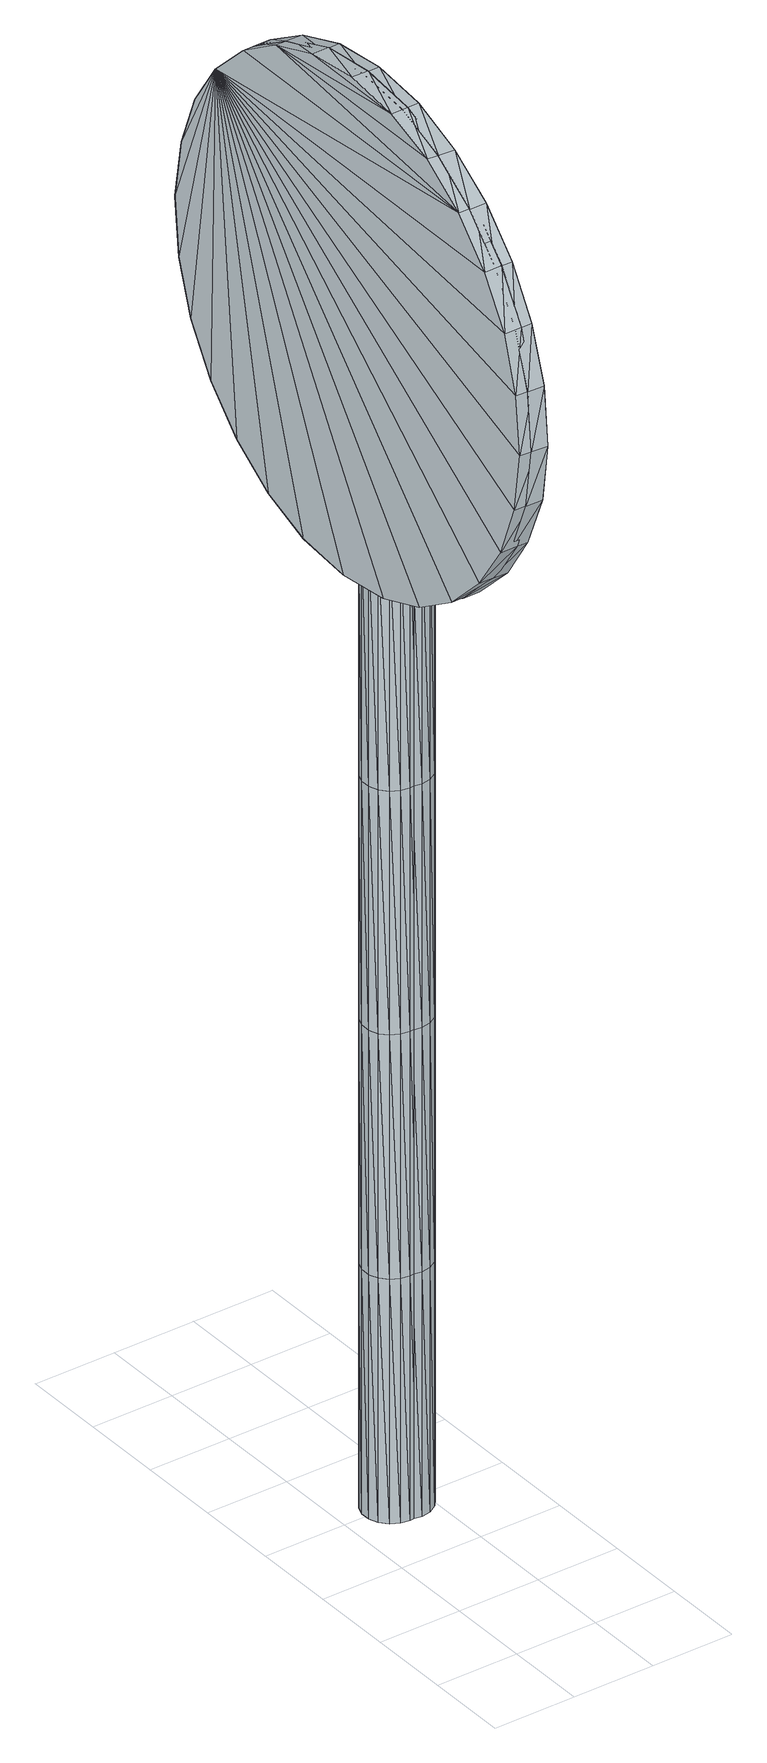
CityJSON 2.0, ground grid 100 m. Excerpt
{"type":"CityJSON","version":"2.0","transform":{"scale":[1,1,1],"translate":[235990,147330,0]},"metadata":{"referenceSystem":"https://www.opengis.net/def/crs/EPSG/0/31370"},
"CityObjects":{
"object1":{"type":"GenericCityObject","attributes":{"cluster":87,"mean_distance_to_centroid":0.16,"new_centroid_x":235941.29,"new_centroid_y":147709.27,"mean_distance_to_camera":7.72,"H1":0,"H2":0,"Z_final":109.05,"cluster2":-1,"proj_x":235946.43,"proj_y":147706.7,"id_line":53608,"bearing_l":26.62,"distance":5.74,"orientation":"left","G_obj":206.62},"geometry":[{"type":"MultiSurface","lod":"2","boundaries":[[[0,1,2]],[[2,1,3]],[[3,1,4]],[[4,1,5]],[[5,1,6]],[[1,7,6]],[[1,8,7]],[[1,9,8]],[[1,10,9]],[[1,11,10]],[[1,12,11]],[[1,13,12]],[[1,14,13]],[[15,14,1]],[[16,15,1]],[[17,16,1]],[[18,17,1]],[[0,18,1]],[[19,20,0]],[[19,0,2]],[[21,19,2]],[[21,2,3]],[[21,3,22]],[[22,3,4]],[[22,4,23]],[[23,4,5]],[[23,5,24]],[[24,5,6]],[[24,6,25]],[[25,6,7]],[[25,7,26]],[[26,7,8]],[[26,8,27]],[[8,9,27]],[[27,9,28]],[[9,10,28]],[[10,29,28]],[[10,11,29]],[[11,30,29]],[[11,12,30]],[[30,12,31]],[[31,12,13]],[[31,13,32]],[[32,13,14]],[[32,14,33]],[[33,14,15]],[[33,15,34]],[[34,15,16]],[[34,16,35]],[[35,16,17]],[[36,35,17]],[[18,36,17]],[[20,36,18]],[[20,18,0]],[[37,38,20]],[[37,20,19]],[[39,37,19]],[[21,39,19]],[[39,21,40]],[[40,21,22]],[[40,22,41]],[[41,22,23]],[[41,23,42]],[[42,23,24]],[[42,24,43]],[[43,24,25]],[[43,25,44]],[[44,25,26]],[[26,45,44]],[[26,27,45]],[[27,46,45]],[[27,28,46]],[[28,47,46]],[[28,29,47]],[[47,29,48]],[[29,30,48]],[[48,30,49]],[[49,30,31]],[[49,31,50]],[[50,31,32]],[[50,32,51]],[[51,32,33]],[[51,33,52]],[[52,33,34]],[[52,34,53]],[[53,34,35]],[[54,53,35]],[[54,35,36]],[[38,54,36]],[[38,36,20]],[[55,56,38]],[[55,38,37]],[[57,55,37]],[[57,37,39]],[[57,39,58]],[[58,39,40]],[[58,40,59]],[[59,40,41]],[[59,41,60]],[[60,41,42]],[[60,42,61]],[[61,42,43]],[[61,43,62]],[[62,43,44]],[[44,63,62]],[[44,45,63]],[[45,64,63]],[[45,46,64]],[[46,65,64]],[[46,47,65]],[[47,66,65]],[[47,48,66]],[[66,48,67]],[[67,48,49]],[[67,49,68]],[[68,49,50]],[[68,50,69]],[[69,50,51]],[[69,51,70]],[[70,51,52]],[[70,52,71]],[[71,52,53]],[[72,71,53]],[[72,53,54]],[[56,72,54]],[[56,54,38]],[[73,74,56]],[[73,56,55]],[[75,73,55]],[[75,55,57]],[[75,57,76]],[[76,57,58]],[[76,58,77]],[[77,58,59]],[[77,59,78]],[[78,59,60]],[[78,60,79]],[[79,60,61]],[[79,61,80]],[[80,61,62]],[[62,81,80]],[[62,63,81]],[[63,82,81]],[[63,64,82]],[[64,83,82]],[[64,65,83]],[[65,84,83]],[[65,66,84]],[[84,66,85]],[[85,66,67]],[[85,67,86]],[[86,67,68]],[[86,68,87]],[[87,68,69]],[[87,69,88]],[[88,69,70]],[[88,70,89]],[[89,70,71]],[[90,89,71]],[[90,71,72]],[[74,90,72]],[[74,72,56]],[[91,92,74]],[[91,74,73]],[[93,91,73]],[[93,73,75]],[[93,75,94]],[[94,75,76]],[[94,76,95]],[[95,76,77]],[[95,77,96]],[[96,77,78]],[[96,78,97]],[[97,78,79]],[[97,79,98]],[[98,79,80]],[[80,99,98]],[[80,81,99]],[[81,100,99]],[[81,82,100]],[[82,101,100]],[[82,83,101]],[[83,102,101]],[[83,84,102]],[[102,84,103]],[[103,84,85]],[[103,85,104]],[[104,85,86]],[[104,86,105]],[[105,86,87]],[[105,87,106]],[[106,87,88]],[[106,88,107]],[[107,88,89]],[[108,107,89]],[[108,89,90]],[[92,108,90]],[[92,90,74]],[[92,91,109]],[[91,93,109]],[[93,94,109]],[[94,95,109]],[[95,96,109]],[[109,96,97]],[[109,97,98]],[[109,98,99]],[[109,99,100]],[[109,100,101]],[[109,101,102]],[[109,102,103]],[[109,103,104]],[[105,109,104]],[[106,109,105]],[[107,109,106]],[[108,109,107]],[[92,109,108]],[[110,111,112]],[[113,112,114]],[[115,112,113]],[[116,112,115]],[[117,112,116]],[[118,112,117]],[[119,112,118]],[[120,112,119]],[[121,112,120]],[[122,112,121]],[[122,123,112]],[[123,110,112]],[[111,124,112]],[[124,125,112]],[[125,126,112]],[[126,127,112]],[[127,128,112]],[[128,129,112]],[[129,130,112]],[[130,131,112]],[[112,131,132]],[[131,133,132]],[[131,134,133]],[[133,134,135]],[[133,135,136]],[[135,137,136]],[[133,136,138]],[[136,139,138]],[[136,137,139]],[[137,140,139]],[[137,135,140]],[[135,141,140]],[[135,134,141]],[[134,142,141]],[[134,131,142]],[[131,143,142]],[[131,130,143]],[[143,130,144]],[[144,130,129]],[[144,129,145]],[[145,129,128]],[[145,128,146]],[[146,127,147]],[[147,127,126]],[[147,126,148]],[[148,126,125]],[[148,125,149]],[[149,125,124]],[[150,149,124]],[[150,124,111]],[[151,150,111]],[[151,111,110]],[[152,151,110]],[[152,110,123]],[[146,128,127]],[[153,123,122]],[[154,153,122]],[[154,122,121]],[[155,154,121]],[[155,121,120]],[[156,155,120]],[[156,120,119]],[[157,156,119]],[[157,119,118]],[[157,118,158]],[[158,118,117]],[[158,117,159]],[[153,152,123]],[[159,117,116]],[[159,116,160]],[[160,116,115]],[[160,115,161]],[[161,115,113]],[[161,113,162]],[[162,113,114]],[[162,114,163]],[[163,114,112]],[[163,112,164]],[[164,112,132]],[[132,165,164]],[[132,133,165]],[[133,138,165]],[[138,139,140]],[[161,162,163]],[[160,161,163]],[[159,160,163]],[[158,159,163]],[[157,158,163]],[[156,157,163]],[[155,156,163]],[[154,155,163]],[[153,154,163]],[[153,163,152]],[[152,163,151]],[[151,163,150]],[[150,163,149]],[[149,163,148]],[[148,163,147]],[[147,163,146]],[[146,163,145]],[[145,163,144]],[[144,163,143]],[[143,163,142]],[[163,164,142]],[[142,164,165]],[[142,165,141]],[[165,140,141]],[[165,138,140]],[[166,167,168]],[[168,167,169]],[[170,168,169]],[[170,169,171]],[[170,171,172]],[[172,171,173]],[[172,173,174]],[[174,173,175]],[[174,175,176]],[[176,175,177]],[[176,177,178]],[[178,177,179]],[[178,179,180]],[[180,179,181]],[[180,181,182]],[[182,181,183]],[[182,183,184]],[[184,183,185]],[[184,185,186]],[[186,185,187]],[[186,187,188]],[[188,187,189]],[[188,189,190]],[[190,189,191]],[[192,190,191]],[[192,191,193]],[[194,192,193]],[[194,193,195]],[[196,194,195]],[[196,195,197]],[[198,196,197]],[[198,197,199]],[[200,198,199]],[[200,199,201]],[[202,200,201]],[[202,201,203]],[[204,202,203]],[[204,203,205]],[[206,204,205]],[[206,205,207]],[[208,206,207]],[[208,207,209]],[[210,208,209]],[[210,209,211]],[[212,210,211]],[[212,211,213]],[[214,212,213]],[[214,213,215]],[[216,214,215]],[[216,215,217]],[[216,217,218]],[[218,217,219]],[[218,219,220]],[[220,219,221]],[[220,221,222]],[[222,221,223]],[[222,223,224]],[[224,223,225]],[[224,225,226]],[[226,225,227]],[[226,227,228]],[[228,227,229]],[[228,229,230]],[[230,229,231]],[[230,231,232]],[[232,231,233]],[[232,233,234]],[[234,233,235]],[[234,235,236]],[[236,235,237]],[[238,236,237]],[[238,237,239]],[[238,239,240]],[[240,239,241]],[[241,242,240]],[[241,243,242]],[[242,243,244]],[[244,243,245]],[[244,245,246]],[[246,245,247]],[[246,247,248]],[[248,247,249]],[[248,249,250]],[[250,249,251]],[[250,251,252]],[[252,251,253]],[[252,253,254]],[[254,253,255]],[[254,255,256]],[[256,255,257]],[[256,257,258]],[[258,257,259]],[[258,259,260]],[[260,259,261]],[[260,261,262]],[[262,261,263]],[[262,263,264]],[[264,263,265]],[[264,265,266]],[[266,265,267]],[[267,268,266]],[[267,269,268]],[[269,270,268]],[[269,271,270]],[[271,272,270]],[[271,273,272]],[[273,274,272]],[[273,275,274]],[[275,276,274]],[[275,277,276]],[[277,278,276]],[[277,279,278]],[[279,280,278]],[[279,281,280]],[[281,282,280]],[[281,283,282]],[[283,284,282]],[[283,285,284]],[[285,286,284]],[[285,287,286]],[[287,288,286]],[[287,289,288]],[[288,289,290]],[[290,289,291]],[[290,291,292]],[[292,291,293]],[[292,293,294]],[[294,293,295]],[[294,295,296]],[[296,295,297]],[[296,297,298]],[[298,297,299]],[[298,299,300]],[[300,299,301]],[[300,301,302]],[[302,301,303]],[[302,303,304]],[[304,303,305]],[[304,305,306]],[[306,305,307]],[[306,307,308]],[[308,307,309]],[[308,309,310]],[[310,309,311]],[[311,166,310]],[[311,167,166]],[[169,167,311]],[[169,311,171]],[[171,311,309]],[[173,171,309]],[[173,309,307]],[[175,173,307]],[[175,307,305]],[[177,175,305]],[[177,305,303]],[[179,177,303]],[[179,303,301]],[[181,179,301]],[[181,301,299]],[[183,181,299]],[[183,299,297]],[[183,297,295]],[[185,183,295]],[[185,295,293]],[[187,185,293]],[[187,293,291]],[[189,187,291]],[[189,291,289]],[[189,289,287]],[[189,287,285]],[[191,189,285]],[[191,285,283]],[[193,191,283]],[[195,193,283]],[[195,283,281]],[[197,195,281]],[[199,197,281]],[[201,199,281]],[[201,281,279]],[[203,201,279]],[[205,203,279]],[[205,279,277]],[[205,277,207]],[[207,277,209]],[[209,277,275]],[[209,275,211]],[[211,275,273]],[[211,273,213]],[[213,273,271]],[[213,271,215]],[[215,271,269]],[[215,269,217]],[[217,269,219]],[[219,269,267]],[[219,267,221]],[[221,267,265]],[[221,265,223]],[[223,265,263]],[[223,263,225]],[[225,263,261]],[[225,261,227]],[[227,261,259]],[[227,259,229]],[[229,259,257]],[[229,257,255]],[[229,255,231]],[[231,255,253]],[[231,253,233]],[[233,253,251]],[[233,251,235]],[[251,249,235]],[[235,249,247]],[[235,247,237]],[[247,245,237]],[[237,245,243]],[[237,243,239]],[[239,243,241]],[[238,240,242]],[[168,310,166]],[[170,310,168]],[[170,308,310]],[[172,308,170]],[[172,306,308]],[[174,306,172]],[[174,304,306]],[[176,304,174]],[[176,302,304]],[[178,302,176]],[[178,300,302]],[[180,300,178]],[[180,298,300]],[[182,298,180]],[[182,296,298]],[[182,294,296]],[[184,294,182]],[[184,292,294]],[[186,292,184]],[[186,290,292]],[[188,290,186]],[[188,288,290]],[[188,286,288]],[[188,284,286]],[[190,284,188]],[[190,282,284]],[[192,282,190]],[[194,282,192]],[[194,280,282]],[[196,280,194]],[[198,280,196]],[[200,280,198]],[[200,278,280]],[[202,278,200]],[[204,278,202]],[[204,276,278]],[[204,206,276]],[[206,208,276]],[[208,274,276]],[[208,210,274]],[[210,272,274]],[[210,212,272]],[[212,270,272]],[[212,214,270]],[[214,268,270]],[[214,216,268]],[[216,218,268]],[[218,266,268]],[[218,220,266]],[[220,264,266]],[[220,222,264]],[[222,262,264]],[[222,224,262]],[[224,260,262]],[[224,226,260]],[[226,258,260]],[[226,228,258]],[[228,256,258]],[[228,254,256]],[[228,230,254]],[[230,252,254]],[[230,232,252]],[[232,250,252]],[[232,234,250]],[[250,234,248]],[[234,246,248]],[[234,236,246]],[[246,236,244]],[[236,242,244]],[[236,238,242]],[[312,313,314]],[[314,313,315]],[[316,314,315]],[[316,315,317]],[[316,317,318]],[[318,317,319]],[[318,319,320]],[[320,319,321]],[[320,321,322]],[[322,321,323]],[[322,323,324]],[[324,323,325]],[[324,325,326]],[[326,325,327]],[[326,327,328]],[[328,327,329]],[[328,329,330]],[[330,329,331]],[[330,331,332]],[[332,331,333]],[[332,333,334]],[[334,333,335]],[[334,335,336]],[[336,335,337]],[[338,336,337]],[[338,337,339]],[[340,338,339]],[[340,339,341]],[[342,340,341]],[[342,341,343]],[[344,342,343]],[[344,343,345]],[[346,344,345]],[[346,345,347]],[[348,346,347]],[[348,347,349]],[[350,348,349]],[[350,349,351]],[[352,350,351]],[[352,351,353]],[[354,352,353]],[[354,353,355]],[[356,354,355]],[[356,355,357]],[[358,356,357]],[[358,357,359]],[[360,358,359]],[[360,359,361]],[[362,360,361]],[[362,361,363]],[[362,363,364]],[[364,363,365]],[[364,365,366]],[[366,365,367]],[[366,367,368]],[[368,367,369]],[[368,369,370]],[[370,369,371]],[[370,371,372]],[[372,371,373]],[[372,373,374]],[[374,373,375]],[[374,375,376]],[[376,375,377]],[[376,377,378]],[[378,377,379]],[[378,379,380]],[[380,379,381]],[[380,381,382]],[[382,381,383]],[[384,382,383]],[[384,383,385]],[[384,385,386]],[[386,385,387]],[[387,388,386]],[[387,389,388]],[[388,389,390]],[[390,389,391]],[[390,391,392]],[[392,391,393]],[[392,393,394]],[[394,393,395]],[[394,395,396]],[[396,395,397]],[[396,397,398]],[[398,397,399]],[[398,399,400]],[[400,399,401]],[[400,401,402]],[[402,401,403]],[[402,403,404]],[[404,403,405]],[[404,405,406]],[[406,405,407]],[[406,407,408]],[[408,407,409]],[[408,409,410]],[[410,409,411]],[[410,411,412]],[[412,411,413]],[[413,414,412]],[[413,415,414]],[[415,416,414]],[[415,417,416]],[[417,418,416]],[[417,419,418]],[[419,420,418]],[[419,421,420]],[[421,422,420]],[[421,423,422]],[[423,424,422]],[[423,425,424]],[[425,426,424]],[[425,427,426]],[[427,428,426]],[[427,429,428]],[[429,430,428]],[[429,431,430]],[[431,432,430]],[[431,433,432]],[[433,434,432]],[[433,435,434]],[[434,435,436]],[[436,435,437]],[[436,437,438]],[[438,437,439]],[[438,439,440]],[[440,439,441]],[[440,441,442]],[[442,441,443]],[[442,443,444]],[[444,443,445]],[[444,445,446]],[[446,445,447]],[[446,447,448]],[[448,447,449]],[[448,449,450]],[[450,449,451]],[[450,451,452]],[[452,451,453]],[[452,453,454]],[[454,453,455]],[[454,455,456]],[[456,455,457]],[[457,312,456]],[[457,313,312]],[[315,313,457]],[[315,457,317]],[[317,457,455]],[[319,317,455]],[[319,455,453]],[[321,319,453]],[[321,453,451]],[[323,321,451]],[[323,451,449]],[[325,323,449]],[[325,449,447]],[[327,325,447]],[[327,447,445]],[[329,327,445]],[[329,445,443]],[[329,443,441]],[[331,329,441]],[[331,441,439]],[[333,331,439]],[[333,439,437]],[[335,333,437]],[[335,437,435]],[[335,435,433]],[[335,433,431]],[[337,335,431]],[[337,431,429]],[[339,337,429]],[[341,339,429]],[[341,429,427]],[[343,341,427]],[[345,343,427]],[[347,345,427]],[[347,427,425]],[[349,347,425]],[[351,349,425]],[[351,425,423]],[[351,423,353]],[[353,423,355]],[[355,423,421]],[[355,421,357]],[[357,421,419]],[[357,419,359]],[[359,419,417]],[[359,417,361]],[[361,417,415]],[[361,415,363]],[[363,415,365]],[[365,415,413]],[[365,413,367]],[[367,413,411]],[[367,411,369]],[[369,411,409]],[[369,409,371]],[[371,409,407]],[[371,407,373]],[[373,407,405]],[[373,405,375]],[[375,405,403]],[[375,403,401]],[[375,401,377]],[[377,401,399]],[[377,399,379]],[[379,399,397]],[[379,397,381]],[[397,395,381]],[[381,395,393]],[[381,393,383]],[[393,391,383]],[[383,391,389]],[[383,389,385]],[[385,389,387]],[[384,386,388]],[[314,456,312]],[[316,456,314]],[[316,454,456]],[[318,454,316]],[[318,452,454]],[[320,452,318]],[[320,450,452]],[[322,450,320]],[[322,448,450]],[[324,448,322]],[[324,446,448]],[[326,446,324]],[[326,444,446]],[[328,444,326]],[[328,442,444]],[[328,440,442]],[[330,440,328]],[[330,438,440]],[[332,438,330]],[[332,436,438]],[[334,436,332]],[[334,434,436]],[[334,432,434]],[[334,430,432]],[[336,430,334]],[[336,428,430]],[[338,428,336]],[[340,428,338]],[[340,426,428]],[[342,426,340]],[[344,426,342]],[[346,426,344]],[[346,424,426]],[[348,424,346]],[[350,424,348]],[[350,422,424]],[[350,352,422]],[[352,354,422]],[[354,420,422]],[[354,356,420]],[[356,418,420]],[[356,358,418]],[[358,416,418]],[[358,360,416]],[[360,414,416]],[[360,362,414]],[[362,364,414]],[[364,412,414]],[[364,366,412]],[[366,410,412]],[[366,368,410]],[[368,408,410]],[[368,370,408]],[[370,406,408]],[[370,372,406]],[[372,404,406]],[[372,374,404]],[[374,402,404]],[[374,400,402]],[[374,376,400]],[[376,398,400]],[[376,378,398]],[[378,396,398]],[[378,380,396]],[[396,380,394]],[[380,392,394]],[[380,382,392]],[[392,382,390]],[[382,388,390]],[[382,384,388]]]}]},
"object2":{"type":"GenericCityObject","attributes":{"cluster":86,"mean_distance_to_centroid":0.046,"new_centroid_x":235954.88,"new_centroid_y":147708.81,"mean_distance_to_camera":8.61,"H1":0,"H2":0,"Z_final":108.27,"cluster2":-1,"proj_x":235956.84,"proj_y":147713.34,"id_line":53619,"bearing_l":293.38,"distance":4.94,"orientation":"left","G_obj":113.38},"geometry":[{"type":"MultiSurface","lod":"2","boundaries":[[[458,459,460]],[[460,459,461]],[[461,459,462]],[[462,459,463]],[[463,459,464]],[[459,465,464]],[[459,466,465]],[[459,467,466]],[[459,468,467]],[[459,469,468]],[[459,470,469]],[[459,471,470]],[[459,472,471]],[[473,472,459]],[[474,473,459]],[[475,474,459]],[[476,475,459]],[[458,476,459]],[[477,478,458]],[[477,458,460]],[[479,477,460]],[[479,460,461]],[[479,461,480]],[[480,461,462]],[[480,462,481]],[[481,462,463]],[[481,463,482]],[[482,463,464]],[[482,464,483]],[[483,464,465]],[[483,465,484]],[[484,465,466]],[[484,466,485]],[[466,467,485]],[[485,467,486]],[[467,468,486]],[[468,487,486]],[[468,469,487]],[[469,488,487]],[[469,470,488]],[[488,470,489]],[[489,470,471]],[[489,471,490]],[[490,471,472]],[[490,472,491]],[[491,472,473]],[[491,473,492]],[[492,473,474]],[[492,474,493]],[[493,474,475]],[[494,493,475]],[[476,494,475]],[[478,494,476]],[[478,476,458]],[[495,496,478]],[[495,478,477]],[[497,495,477]],[[479,497,477]],[[497,479,498]],[[498,479,480]],[[498,480,499]],[[499,480,481]],[[499,481,500]],[[500,481,482]],[[500,482,501]],[[501,482,483]],[[501,483,502]],[[502,483,484]],[[484,503,502]],[[484,485,503]],[[485,504,503]],[[485,486,504]],[[486,505,504]],[[486,487,505]],[[505,487,506]],[[487,488,506]],[[506,488,507]],[[507,488,489]],[[507,489,508]],[[508,489,490]],[[508,490,509]],[[509,490,491]],[[509,491,510]],[[510,491,492]],[[510,492,511]],[[511,492,493]],[[512,511,493]],[[512,493,494]],[[496,512,494]],[[496,494,478]],[[513,514,496]],[[513,496,495]],[[515,513,495]],[[515,495,497]],[[515,497,516]],[[516,497,498]],[[516,498,517]],[[517,498,499]],[[517,499,518]],[[518,499,500]],[[518,500,519]],[[519,500,501]],[[519,501,520]],[[520,501,502]],[[502,521,520]],[[502,503,521]],[[503,522,521]],[[503,504,522]],[[504,523,522]],[[504,505,523]],[[505,524,523]],[[505,506,524]],[[524,506,525]],[[525,506,507]],[[525,507,526]],[[526,507,508]],[[526,508,527]],[[527,508,509]],[[527,509,528]],[[528,509,510]],[[528,510,529]],[[529,510,511]],[[530,529,511]],[[530,511,512]],[[514,530,512]],[[514,512,496]],[[531,532,514]],[[531,514,513]],[[533,531,513]],[[533,513,515]],[[533,515,534]],[[534,515,516]],[[534,516,535]],[[535,516,517]],[[535,517,536]],[[536,517,518]],[[536,518,537]],[[537,518,519]],[[537,519,538]],[[538,519,520]],[[520,539,538]],[[520,521,539]],[[521,540,539]],[[521,522,540]],[[522,541,540]],[[522,523,541]],[[523,542,541]],[[523,524,542]],[[542,524,543]],[[543,524,525]],[[543,525,544]],[[544,525,526]],[[544,526,545]],[[545,526,527]],[[545,527,546]],[[546,527,528]],[[546,528,547]],[[547,528,529]],[[548,547,529]],[[548,529,530]],[[532,548,530]],[[532,530,514]],[[549,550,532]],[[549,532,531]],[[551,549,531]],[[551,531,533]],[[551,533,552]],[[552,533,534]],[[552,534,553]],[[553,534,535]],[[553,535,554]],[[554,535,536]],[[554,536,555]],[[555,536,537]],[[555,537,556]],[[556,537,538]],[[538,557,556]],[[538,539,557]],[[539,558,557]],[[539,540,558]],[[540,559,558]],[[540,541,559]],[[541,560,559]],[[541,542,560]],[[560,542,561]],[[561,542,543]],[[561,543,562]],[[562,543,544]],[[562,544,563]],[[563,544,545]],[[563,545,564]],[[564,545,546]],[[564,546,565]],[[565,546,547]],[[566,565,547]],[[566,547,548]],[[550,566,548]],[[550,548,532]],[[550,549,567]],[[549,551,567]],[[551,552,567]],[[552,553,567]],[[553,554,567]],[[567,554,555]],[[567,555,556]],[[567,556,557]],[[567,557,558]],[[567,558,559]],[[567,559,560]],[[567,560,561]],[[567,561,562]],[[563,567,562]],[[564,567,563]],[[565,567,564]],[[566,567,565]],[[550,567,566]],[[568,569,570]],[[571,570,572]],[[573,570,571]],[[574,570,573]],[[575,570,574]],[[576,570,575]],[[577,570,576]],[[578,570,577]],[[579,570,578]],[[580,570,579]],[[580,581,570]],[[581,568,570]],[[569,582,570]],[[582,583,570]],[[583,584,570]],[[584,585,570]],[[585,586,570]],[[586,587,570]],[[587,588,570]],[[588,589,570]],[[570,589,590]],[[589,591,590]],[[589,592,591]],[[591,592,593]],[[591,593,594]],[[593,595,594]],[[591,594,596]],[[594,597,596]],[[594,595,597]],[[595,598,597]],[[595,593,598]],[[593,599,598]],[[593,592,599]],[[592,600,599]],[[592,589,600]],[[589,601,600]],[[589,588,601]],[[601,588,602]],[[602,588,587]],[[602,587,603]],[[603,587,586]],[[603,586,604]],[[604,585,605]],[[605,585,584]],[[605,584,606]],[[606,584,583]],[[606,583,607]],[[607,583,582]],[[608,607,582]],[[608,582,569]],[[609,608,569]],[[609,569,568]],[[610,609,568]],[[610,568,581]],[[604,586,585]],[[611,581,580]],[[612,611,580]],[[612,580,579]],[[613,612,579]],[[613,579,578]],[[614,613,578]],[[614,578,577]],[[615,614,577]],[[615,577,576]],[[615,576,616]],[[616,576,575]],[[616,575,617]],[[611,610,581]],[[617,575,574]],[[617,574,618]],[[618,574,573]],[[618,573,619]],[[619,573,571]],[[619,571,620]],[[620,571,572]],[[620,572,621]],[[621,572,570]],[[621,570,622]],[[622,570,590]],[[590,623,622]],[[590,591,623]],[[591,596,623]],[[596,597,598]],[[619,620,621]],[[618,619,621]],[[617,618,621]],[[616,617,621]],[[615,616,621]],[[614,615,621]],[[613,614,621]],[[612,613,621]],[[611,612,621]],[[611,621,610]],[[610,621,609]],[[609,621,608]],[[608,621,607]],[[607,621,606]],[[606,621,605]],[[605,621,604]],[[604,621,603]],[[603,621,602]],[[602,621,601]],[[601,621,600]],[[621,622,600]],[[600,622,623]],[[600,623,599]],[[623,598,599]],[[623,596,598]],[[624,625,626]],[[626,625,627]],[[628,626,627]],[[628,627,629]],[[628,629,630]],[[630,629,631]],[[630,631,632]],[[632,631,633]],[[632,633,634]],[[634,633,635]],[[634,635,636]],[[636,635,637]],[[636,637,638]],[[638,637,639]],[[638,639,640]],[[640,639,641]],[[640,641,642]],[[642,641,643]],[[642,643,644]],[[644,643,645]],[[644,645,646]],[[646,645,647]],[[646,647,648]],[[648,647,649]],[[650,648,649]],[[650,649,651]],[[652,650,651]],[[652,651,653]],[[654,652,653]],[[654,653,655]],[[656,654,655]],[[656,655,657]],[[658,656,657]],[[658,657,659]],[[660,658,659]],[[660,659,661]],[[662,660,661]],[[662,661,663]],[[664,662,663]],[[664,663,665]],[[666,664,665]],[[666,665,667]],[[668,666,667]],[[668,667,669]],[[670,668,669]],[[670,669,671]],[[672,670,671]],[[672,671,673]],[[674,672,673]],[[674,673,675]],[[674,675,676]],[[676,675,677]],[[676,677,678]],[[678,677,679]],[[678,679,680]],[[680,679,681]],[[680,681,682]],[[682,681,683]],[[682,683,684]],[[684,683,685]],[[684,685,686]],[[686,685,687]],[[686,687,688]],[[688,687,689]],[[688,689,690]],[[690,689,691]],[[690,691,692]],[[692,691,693]],[[692,693,694]],[[694,693,695]],[[696,694,695]],[[696,695,697]],[[696,697,698]],[[698,697,699]],[[699,700,698]],[[699,701,700]],[[700,701,702]],[[702,701,703]],[[702,703,704]],[[704,703,705]],[[704,705,706]],[[706,705,707]],[[706,707,708]],[[708,707,709]],[[708,709,710]],[[710,709,711]],[[710,711,712]],[[712,711,713]],[[712,713,714]],[[714,713,715]],[[714,715,716]],[[716,715,717]],[[716,717,718]],[[718,717,719]],[[718,719,720]],[[720,719,721]],[[720,721,722]],[[722,721,723]],[[722,723,724]],[[724,723,725]],[[725,726,724]],[[725,727,726]],[[727,728,726]],[[727,729,728]],[[729,730,728]],[[729,731,730]],[[731,732,730]],[[731,733,732]],[[733,734,732]],[[733,735,734]],[[735,736,734]],[[735,737,736]],[[737,738,736]],[[737,739,738]],[[739,740,738]],[[739,741,740]],[[741,742,740]],[[741,743,742]],[[743,744,742]],[[743,745,744]],[[745,746,744]],[[745,747,746]],[[746,747,748]],[[748,747,749]],[[748,749,750]],[[750,749,751]],[[750,751,752]],[[752,751,753]],[[752,753,754]],[[754,753,755]],[[754,755,756]],[[756,755,757]],[[756,757,758]],[[758,757,759]],[[758,759,760]],[[760,759,761]],[[760,761,762]],[[762,761,763]],[[762,763,764]],[[764,763,765]],[[764,765,766]],[[766,765,767]],[[766,767,768]],[[768,767,769]],[[769,624,768]],[[769,625,624]],[[627,625,769]],[[627,769,629]],[[629,769,767]],[[631,629,767]],[[631,767,765]],[[633,631,765]],[[633,765,763]],[[635,633,763]],[[635,763,761]],[[637,635,761]],[[637,761,759]],[[639,637,759]],[[639,759,757]],[[641,639,757]],[[641,757,755]],[[641,755,753]],[[643,641,753]],[[643,753,751]],[[645,643,751]],[[645,751,749]],[[647,645,749]],[[647,749,747]],[[647,747,745]],[[647,745,743]],[[649,647,743]],[[649,743,741]],[[651,649,741]],[[653,651,741]],[[653,741,739]],[[655,653,739]],[[657,655,739]],[[659,657,739]],[[659,739,737]],[[661,659,737]],[[663,661,737]],[[663,737,735]],[[663,735,665]],[[665,735,667]],[[667,735,733]],[[667,733,669]],[[669,733,731]],[[669,731,671]],[[671,731,729]],[[671,729,673]],[[673,729,727]],[[673,727,675]],[[675,727,677]],[[677,727,725]],[[677,725,679]],[[679,725,723]],[[679,723,681]],[[681,723,721]],[[681,721,683]],[[683,721,719]],[[683,719,685]],[[685,719,717]],[[685,717,687]],[[687,717,715]],[[687,715,713]],[[687,713,689]],[[689,713,711]],[[689,711,691]],[[691,711,709]],[[691,709,693]],[[709,707,693]],[[693,707,705]],[[693,705,695]],[[705,703,695]],[[695,703,701]],[[695,701,697]],[[697,701,699]],[[696,698,700]],[[626,768,624]],[[628,768,626]],[[628,766,768]],[[630,766,628]],[[630,764,766]],[[632,764,630]],[[632,762,764]],[[634,762,632]],[[634,760,762]],[[636,760,634]],[[636,758,760]],[[638,758,636]],[[638,756,758]],[[640,756,638]],[[640,754,756]],[[640,752,754]],[[642,752,640]],[[642,750,752]],[[644,750,642]],[[644,748,750]],[[646,748,644]],[[646,746,748]],[[646,744,746]],[[646,742,744]],[[648,742,646]],[[648,740,742]],[[650,740,648]],[[652,740,650]],[[652,738,740]],[[654,738,652]],[[656,738,654]],[[658,738,656]],[[658,736,738]],[[660,736,658]],[[662,736,660]],[[662,734,736]],[[662,664,734]],[[664,666,734]],[[666,732,734]],[[666,668,732]],[[668,730,732]],[[668,670,730]],[[670,728,730]],[[670,672,728]],[[672,726,728]],[[672,674,726]],[[674,676,726]],[[676,724,726]],[[676,678,724]],[[678,722,724]],[[678,680,722]],[[680,720,722]],[[680,682,720]],[[682,718,720]],[[682,684,718]],[[684,716,718]],[[684,686,716]],[[686,714,716]],[[686,712,714]],[[686,688,712]],[[688,710,712]],[[688,690,710]],[[690,708,710]],[[690,692,708]],[[708,692,706]],[[692,704,706]],[[692,694,704]],[[704,694,702]],[[694,700,702]],[[694,696,700]],[[770,771,772]],[[772,771,773]],[[774,772,773]],[[774,773,775]],[[774,775,776]],[[776,775,777]],[[776,777,778]],[[778,777,779]],[[778,779,780]],[[780,779,781]],[[780,781,782]],[[782,781,783]],[[782,783,784]],[[784,783,785]],[[784,785,786]],[[786,785,787]],[[786,787,788]],[[788,787,789]],[[788,789,790]],[[790,789,791]],[[790,791,792]],[[792,791,793]],[[792,793,794]],[[794,793,795]],[[796,794,795]],[[796,795,797]],[[798,796,797]],[[798,797,799]],[[800,798,799]],[[800,799,801]],[[802,800,801]],[[802,801,803]],[[804,802,803]],[[804,803,805]],[[806,804,805]],[[806,805,807]],[[808,806,807]],[[808,807,809]],[[810,808,809]],[[810,809,811]],[[812,810,811]],[[812,811,813]],[[814,812,813]],[[814,813,815]],[[816,814,815]],[[816,815,817]],[[818,816,817]],[[818,817,819]],[[820,818,819]],[[820,819,821]],[[820,821,822]],[[822,821,823]],[[822,823,824]],[[824,823,825]],[[824,825,826]],[[826,825,827]],[[826,827,828]],[[828,827,829]],[[828,829,830]],[[830,829,831]],[[830,831,832]],[[832,831,833]],[[832,833,834]],[[834,833,835]],[[834,835,836]],[[836,835,837]],[[836,837,838]],[[838,837,839]],[[838,839,840]],[[840,839,841]],[[840,841,842]],[[842,841,843]],[[844,842,843]],[[844,843,845]],[[844,845,846]],[[846,845,847]],[[847,848,846]],[[847,849,848]],[[848,849,850]],[[850,849,851]],[[850,851,852]],[[852,851,853]],[[852,853,854]],[[854,853,855]],[[854,855,856]],[[856,855,857]],[[856,857,858]],[[858,857,859]],[[858,859,860]],[[860,859,861]],[[860,861,862]],[[862,861,863]],[[862,863,864]],[[864,863,865]],[[864,865,866]],[[866,865,867]],[[866,867,868]],[[868,867,869]],[[868,869,870]],[[870,869,871]],[[870,871,872]],[[872,871,873]],[[873,874,872]],[[873,875,874]],[[875,876,874]],[[875,877,876]],[[877,878,876]],[[877,879,878]],[[879,880,878]],[[879,881,880]],[[881,882,880]],[[881,883,882]],[[883,884,882]],[[883,885,884]],[[885,886,884]],[[885,887,886]],[[887,888,886]],[[887,889,888]],[[889,890,888]],[[889,891,890]],[[891,892,890]],[[891,893,892]],[[893,894,892]],[[893,895,894]],[[894,895,896]],[[896,895,897]],[[896,897,898]],[[898,897,899]],[[898,899,900]],[[900,899,901]],[[900,901,902]],[[902,901,903]],[[902,903,904]],[[904,903,905]],[[904,905,906]],[[906,905,907]],[[906,907,908]],[[908,907,909]],[[908,909,910]],[[910,909,911]],[[910,911,912]],[[912,911,913]],[[912,913,914]],[[914,913,915]],[[914,915,916]],[[916,915,917]],[[917,770,916]],[[917,771,770]],[[773,771,917]],[[773,917,775]],[[775,917,915]],[[777,775,915]],[[777,915,913]],[[779,777,913]],[[779,913,911]],[[781,779,911]],[[781,911,909]],[[783,781,909]],[[783,909,907]],[[785,783,907]],[[785,907,905]],[[787,785,905]],[[787,905,903]],[[787,903,901]],[[789,787,901]],[[789,901,899]],[[791,789,899]],[[791,899,897]],[[793,791,897]],[[793,897,895]],[[793,895,893]],[[793,893,891]],[[795,793,891]],[[795,891,889]],[[797,795,889]],[[799,797,889]],[[799,889,887]],[[801,799,887]],[[803,801,887]],[[805,803,887]],[[805,887,885]],[[807,805,885]],[[809,807,885]],[[809,885,883]],[[809,883,811]],[[811,883,813]],[[813,883,881]],[[813,881,815]],[[815,881,879]],[[815,879,817]],[[817,879,877]],[[817,877,819]],[[819,877,875]],[[819,875,821]],[[821,875,823]],[[823,875,873]],[[823,873,825]],[[825,873,827]],[[827,873,871]],[[827,871,829]],[[829,871,869]],[[829,869,831]],[[831,869,867]],[[831,867,833]],[[833,867,865]],[[833,865,835]],[[835,865,863]],[[835,863,861]],[[835,861,837]],[[837,861,859]],[[837,859,839]],[[839,859,857]],[[839,857,841]],[[857,855,841]],[[841,855,853]],[[841,853,843]],[[853,851,843]],[[843,851,849]],[[843,849,845]],[[845,849,847]],[[844,846,848]],[[772,916,770]],[[774,916,772]],[[774,914,916]],[[776,914,774]],[[776,912,914]],[[778,912,776]],[[778,910,912]],[[780,910,778]],[[780,908,910]],[[782,908,780]],[[782,906,908]],[[784,906,782]],[[784,904,906]],[[786,904,784]],[[786,902,904]],[[786,900,902]],[[788,900,786]],[[788,898,900]],[[790,898,788]],[[790,896,898]],[[792,896,790]],[[792,894,896]],[[792,892,894]],[[792,890,892]],[[794,890,792]],[[794,888,890]],[[796,888,794]],[[798,888,796]],[[798,886,888]],[[800,886,798]],[[802,886,800]],[[804,886,802]],[[804,884,886]],[[806,884,804]],[[808,884,806]],[[808,882,884]],[[808,810,882]],[[810,812,882]],[[812,880,882]],[[812,814,880]],[[814,878,880]],[[814,816,878]],[[816,876,878]],[[816,818,876]],[[818,874,876]],[[818,820,874]],[[820,822,874]],[[822,872,874]],[[822,824,872]],[[824,826,872]],[[826,870,872]],[[826,828,870]],[[828,868,870]],[[828,830,868]],[[830,866,868]],[[830,832,866]],[[832,864,866]],[[832,834,864]],[[834,862,864]],[[834,860,862]],[[834,836,860]],[[836,858,860]],[[836,838,858]],[[838,856,858]],[[838,840,856]],[[856,840,854]],[[840,852,854]],[[840,842,852]],[[852,842,850]],[[842,848,850]],[[842,844,848]]]}]}
},
"vertices":[
[60,334,2],[60,300,2],[72,332,2],[82,326,2],[90,317,2],[94,306,2],[94,294,2],[90,283,2],[82,274,2],[72,269,2],[60,267,2],[49,269,2],[39,274,2],[31,283,2],[27,294,2],[27,306,2],[31,317,2],[39,326,2],[49,332,2],[72,332,300],[60,334,300],[82,326,300],[90,317,300],[94,306,300],[94,294,300],[90,283,300],[82,274,300],[72,269,300],[60,267,300],[49,269,300],[39,274,300],[31,283,300],[27,294,300],[27,306,300],[31,317,300],[39,326,300],[49,332,300],[72,332,598],[60,334,598],[82,326,598],[90,317,598],[94,306,598],[94,294,598],[90,283,598],[82,274,598],[72,269,598],[60,267,598],[49,269,598],[39,274,598],[31,283,598],[27,294,598],[27,306,598],[31,317,598],[39,326,598],[49,332,598],[72,332,895],[60,334,895],[82,326,895],[90,317,895],[94,306,895],[94,294,895],[90,283,895],[82,274,895],[72,269,895],[60,267,895],[49,269,895],[39,274,895],[31,283,895],[27,294,895],[27,306,895],[31,317,895],[39,326,895],[49,332,895],[72,332,1193],[60,334,1193],[82,326,1193],[90,317,1193],[94,306,1193],[94,294,1193],[90,283,1193],[82,274,1193],[72,269,1193],[60,267,1193],[49,269,1193],[39,274,1193],[31,283,1193],[27,294,1193],[27,306,1193],[31,317,1193],[39,326,1193],[49,332,1193],[72,332,1491],[60,334,1491],[82,326,1491],[90,317,1491],[94,306,1491],[94,294,1491],[90,283,1491],[82,274,1491],[72,269,1491],[60,267,1491],[49,269,1491],[39,274,1491],[31,283,1491],[27,294,1491],[27,306,1491],[31,317,1491],[39,326,1491],[49,332,1491],[60,300,1491],[25,174,1185],[25,118,1221],[34,542,1645],[33,600,1525],[34,578,1589],[31,608,1456],[30,600,1387],[29,578,1324],[28,542,1268],[27,495,1221],[26,439,1185],[25,376,1162],[25,306,1154],[25,237,1162],[26,71,1268],[27,35,1324],[28,13,1387],[29,5,1456],[30,13,1525],[32,35,1589],[33,71,1645],[34,118,1692],[35,495,1692],[35,439,1727],[34,174,1727],[35,237,1750],[36,376,1750],[35,306,1758],[15,376,1750],[15,307,1758],[14,237,1750],[14,174,1728],[13,118,1692],[12,71,1645],[11,35,1589],[9,13,1526],[8,5,1457],[7,13,1387],[6,35,1324],[5,71,1268],[4,118,1221],[4,174,1185],[4,237,1163],[4,307,1155],[4,376,1163],[5,439,1185],[6,495,1221],[7,542,1268],[8,578,1324],[9,600,1387],[10,608,1457],[12,600,1526],[13,578,1589],[13,542,1645],[14,495,1692],[15,439,1728],[17,410,1304],[17,410,1265],[51,410,1304],[51,410,1265],[51,391,1304],[51,391,1265],[73,383,1304],[73,383,1265],[76,381,1304],[76,381,1265],[80,380,1304],[80,380,1265],[83,378,1304],[83,378,1265],[86,376,1304],[86,376,1265],[90,374,1304],[90,374,1265],[93,372,1304],[93,372,1265],[96,370,1304],[96,370,1265],[106,362,1304],[106,362,1265],[109,360,1304],[109,360,1265],[111,357,1304],[111,357,1265],[113,354,1304],[113,354,1265],[115,351,1304],[115,351,1265],[116,348,1304],[116,348,1265],[116,344,1304],[116,344,1265],[117,341,1304],[117,341,1265],[116,306,1304],[116,306,1265],[113,287,1304],[113,287,1265],[112,282,1304],[112,282,1265],[111,277,1304],[111,277,1265],[109,273,1304],[109,273,1265],[106,268,1304],[106,268,1265],[103,265,1304],[103,265,1265],[99,261,1304],[99,261,1265],[95,258,1304],[95,258,1265],[90,256,1304],[90,256,1265],[85,253,1304],[85,253,1265],[80,252,1304],[80,252,1265],[75,250,1304],[75,250,1265],[70,249,1304],[70,249,1265],[65,249,1304],[65,249,1265],[60,248,1304],[60,248,1265],[48,248,1304],[48,248,1265],[46,223,1304],[46,223,1265],[17,222,1304],[17,222,1265],[17,253,1304],[17,253,1265],[38,267,1304],[38,267,1265],[54,266,1304],[54,266,1265],[57,266,1304],[57,266,1265],[61,266,1304],[61,266,1265],[64,266,1304],[64,266,1265],[67,267,1304],[67,267,1265],[71,267,1304],[71,267,1265],[74,268,1304],[74,268,1265],[77,269,1304],[77,269,1265],[80,270,1304],[80,270,1265],[83,272,1304],[83,272,1265],[85,274,1304],[85,274,1265],[87,276,1304],[87,276,1265],[88,279,1304],[88,279,1265],[90,281,1304],[90,281,1265],[90,284,1304],[90,284,1265],[92,304,1304],[92,304,1265],[92,341,1304],[92,341,1265],[92,343,1304],[92,343,1265],[91,345,1304],[91,345,1265],[90,347,1304],[90,347,1265],[89,349,1304],[89,349,1265],[88,351,1304],[88,351,1265],[86,352,1304],[86,352,1265],[84,354,1304],[84,354,1265],[82,355,1304],[82,355,1265],[79,356,1304],[79,356,1265],[77,357,1304],[77,357,1265],[75,358,1304],[75,358,1265],[73,358,1304],[73,358,1265],[70,359,1304],[70,359,1265],[68,360,1304],[68,360,1265],[47,364,1304],[47,364,1265],[23,377,1304],[23,377,1265],[25,410,1473],[25,410,1434],[59,410,1473],[59,410,1434],[59,391,1473],[59,391,1434],[81,383,1473],[81,383,1434],[84,381,1473],[84,381,1434],[88,380,1473],[88,380,1434],[91,378,1473],[91,378,1434],[95,376,1473],[95,376,1434],[98,374,1473],[98,374,1434],[101,372,1473],[101,372,1434],[104,370,1473],[104,370,1434],[114,362,1473],[114,362,1434],[117,360,1473],[117,360,1434],[119,357,1473],[119,357,1434],[121,354,1473],[121,354,1434],[123,351,1473],[123,351,1434],[124,348,1473],[124,348,1434],[124,344,1473],[124,344,1434],[125,341,1473],[125,341,1434],[124,306,1473],[124,306,1434],[121,287,1473],[121,287,1434],[120,282,1473],[120,282,1434],[119,277,1473],[119,277,1434],[117,273,1473],[117,273,1434],[114,268,1473],[114,268,1434],[111,265,1473],[111,265,1434],[107,261,1473],[107,261,1434],[103,258,1473],[103,258,1434],[98,256,1473],[98,256,1434],[93,253,1473],[93,253,1434],[88,252,1473],[88,252,1434],[83,250,1473],[83,250,1434],[78,249,1473],[78,249,1434],[73,249,1473],[73,249,1434],[68,248,1473],[68,248,1434],[56,248,1473],[56,248,1434],[54,223,1473],[54,223,1434],[25,222,1473],[25,222,1434],[25,253,1473],[25,253,1434],[46,267,1473],[46,267,1434],[62,266,1473],[62,266,1434],[65,266,1473],[65,266,1434],[69,266,1473],[69,266,1434],[72,266,1473],[72,266,1434],[75,267,1473],[75,267,1434],[79,267,1473],[79,267,1434],[82,268,1473],[82,268,1434],[85,269,1473],[85,269,1434],[88,270,1473],[88,270,1434],[91,272,1473],[91,272,1434],[93,274,1473],[93,274,1434],[95,276,1473],[95,276,1434],[97,279,1473],[97,279,1434],[98,281,1473],[98,281,1434],[98,284,1473],[98,284,1434],[100,304,1473],[100,304,1434],[100,341,1473],[100,341,1434],[100,343,1473],[100,343,1434],[99,345,1473],[99,345,1434],[98,347,1473],[98,347,1434],[97,349,1473],[97,349,1434],[96,351,1473],[96,351,1434],[94,352,1473],[94,352,1434],[92,354,1473],[92,354,1434],[90,355,1473],[90,355,1434],[88,356,1473],[88,356,1434],[85,357,1473],[85,357,1434],[83,358,1473],[83,358,1434],[81,358,1473],[81,358,1434],[78,359,1473],[78,359,1434],[76,360,1473],[76,360,1434],[55,364,1473],[55,364,1434],[31,377,1473],[31,377,1434],
[74,333,2],[74,300,2],[86,331,2],[96,325,2],[103,316,2],[107,306,2],[107,294,2],[103,283,2],[96,274,2],[86,268,2],[74,266,2],[63,268,2],[52,274,2],[45,283,2],[41,294,2],[41,306,2],[45,316,2],[52,325,2],[63,331,2],[86,331,300],[74,333,300],[96,325,300],[103,316,300],[107,306,300],[107,294,300],[103,283,300],[96,274,300],[86,268,300],[74,266,300],[63,268,300],[52,274,300],[45,283,300],[41,294,300],[41,306,300],[45,316,300],[52,325,300],[63,331,300],[86,331,598],[74,333,598],[96,325,598],[103,316,598],[107,306,598],[107,294,598],[103,283,598],[96,274,598],[86,268,598],[74,266,598],[63,268,598],[52,274,598],[45,283,598],[41,294,598],[41,306,598],[45,316,598],[52,325,598],[63,331,598],[86,331,895],[74,333,895],[96,325,895],[103,316,895],[107,306,895],[107,294,895],[103,283,895],[96,274,895],[86,268,895],[74,266,895],[63,268,895],[52,274,895],[45,283,895],[41,294,895],[41,306,895],[45,316,895],[52,325,895],[63,331,895],[86,331,1193],[74,333,1193],[96,325,1193],[103,316,1193],[107,306,1193],[107,294,1193],[103,283,1193],[96,274,1193],[86,268,1193],[74,266,1193],[63,268,1193],[52,274,1193],[45,283,1193],[41,294,1193],[41,306,1193],[45,316,1193],[52,325,1193],[63,331,1193],[86,331,1491],[74,333,1491],[96,325,1491],[103,316,1491],[107,306,1491],[107,294,1491],[103,283,1491],[96,274,1491],[86,268,1491],[74,266,1491],[63,268,1491],[52,274,1491],[45,283,1491],[41,294,1491],[41,306,1491],[45,316,1491],[52,325,1491],[63,331,1491],[74,300,1491],[39,173,1185],[39,117,1221],[48,541,1645],[46,600,1525],[47,577,1589],[45,608,1456],[44,600,1387],[42,577,1324],[41,542,1268],[40,495,1221],[40,439,1185],[39,375,1162],[39,306,1154],[38,237,1162],[40,70,1268],[40,35,1324],[42,12,1387],[43,4,1456],[44,12,1525],[45,35,1589],[46,70,1645],[47,117,1692],[49,495,1692],[49,439,1727],[48,173,1727],[49,237,1750],[49,375,1750],[49,306,1758],[28,375,1750],[28,306,1758],[28,237,1750],[27,173,1728],[26,117,1692],[25,71,1645],[24,35,1589],[23,12,1526],[22,4,1457],[21,12,1387],[20,35,1324],[19,71,1268],[18,117,1221],[18,173,1185],[17,237,1163],[18,306,1155],[18,375,1163],[19,439,1185],[19,495,1221],[20,542,1268],[22,577,1324],[23,600,1387],[24,608,1457],[25,600,1526],[26,577,1589],[27,542,1645],[28,495,1692],[28,439,1728],[31,410,1304],[31,410,1265],[64,409,1304],[64,409,1265],[64,390,1304],[64,390,1265],[86,382,1304],[86,382,1265],[90,381,1304],[90,381,1265],[93,379,1304],[93,379,1265],[97,377,1304],[97,377,1265],[100,376,1304],[100,376,1265],[103,374,1304],[103,374,1265],[107,372,1304],[107,372,1265],[110,369,1304],[110,369,1265],[120,362,1304],[120,362,1265],[122,359,1304],[122,359,1265],[125,357,1304],[125,357,1265],[127,354,1304],[127,354,1265],[128,351,1304],[128,351,1265],[129,347,1304],[129,347,1265],[130,344,1304],[130,344,1265],[130,340,1304],[130,340,1265],[129,305,1304],[129,305,1265],[127,286,1304],[127,286,1265],[126,281,1304],[126,281,1265],[124,277,1304],[124,277,1265],[122,272,1304],[122,272,1265],[120,268,1304],[120,268,1265],[116,264,1304],[116,264,1265],[113,261,1304],[113,261,1265],[108,258,1304],[108,258,1265],[104,255,1304],[104,255,1265],[99,253,1304],[99,253,1265],[94,251,1304],[94,251,1265],[89,250,1304],[89,250,1265],[84,249,1304],[84,249,1265],[78,248,1304],[78,248,1265],[73,248,1304],[73,248,1265],[61,248,1304],[61,248,1265],[59,223,1304],[59,223,1265],[30,221,1304],[30,221,1265],[31,252,1304],[31,252,1265],[51,267,1304],[51,267,1265],[67,266,1304],[67,266,1265],[71,266,1304],[71,266,1265],[74,266,1304],[74,266,1265],[78,266,1304],[78,266,1265],[81,266,1304],[81,266,1265],[84,267,1304],[84,267,1265],[88,268,1304],[88,268,1265],[91,269,1304],[91,269,1265],[94,270,1304],[94,270,1265],[96,271,1304],[96,271,1265],[99,273,1304],[99,273,1265],[101,276,1304],[101,276,1265],[102,278,1304],[102,278,1265],[103,281,1304],[103,281,1265],[104,284,1304],[104,284,1265],[106,303,1304],[106,303,1265],[105,340,1304],[105,340,1265],[105,343,1304],[105,343,1265],[105,345,1304],[105,345,1265],[104,347,1304],[104,347,1265],[103,349,1304],[103,349,1265],[101,350,1304],[101,350,1265],[100,352,1304],[100,352,1265],[98,353,1304],[98,353,1265],[95,354,1304],[95,354,1265],[93,355,1304],[93,355,1265],[91,356,1304],[91,356,1265],[88,357,1304],[88,357,1265],[86,358,1304],[86,358,1265],[84,359,1304],[84,359,1265],[81,359,1304],[81,359,1265],[61,363,1304],[61,363,1265],[36,376,1304],[36,376,1265],[39,410,1473],[39,410,1434],[73,409,1473],[73,409,1434],[72,390,1473],[72,390,1434],[94,382,1473],[94,382,1434],[98,381,1473],[98,381,1434],[101,379,1473],[101,379,1434],[105,377,1473],[105,377,1434],[108,376,1473],[108,376,1434],[111,374,1473],[111,374,1434],[115,372,1473],[115,372,1434],[118,369,1473],[118,369,1434],[128,362,1473],[128,362,1434],[130,359,1473],[130,359,1434],[133,357,1473],[133,357,1434],[135,354,1473],[135,354,1434],[136,351,1473],[136,351,1434],[137,347,1473],[137,347,1434],[138,344,1473],[138,344,1434],[138,340,1473],[138,340,1434],[137,305,1473],[137,305,1434],[135,286,1473],[135,286,1434],[134,281,1473],[134,281,1434],[132,277,1473],[132,277,1434],[130,272,1473],[130,272,1434],[128,268,1473],[128,268,1434],[124,264,1473],[124,264,1434],[121,261,1473],[121,261,1434],[117,258,1473],[117,258,1434],[116,258,1473],[116,258,1434],[112,255,1473],[112,255,1434],[107,253,1473],[107,253,1434],[102,251,1473],[102,251,1434],[97,250,1473],[97,250,1434],[92,249,1473],[92,249,1434],[86,248,1473],[86,248,1434],[81,248,1473],[81,248,1434],[69,248,1473],[69,248,1434],[67,223,1473],[67,223,1434],[38,221,1473],[38,221,1434],[39,252,1473],[39,252,1434],[59,267,1473],[59,267,1434],[75,266,1473],[75,266,1434],[79,266,1473],[79,266,1434],[82,266,1473],[82,266,1434],[86,266,1473],[86,266,1434],[89,266,1473],[89,266,1434],[92,267,1473],[92,267,1434],[96,268,1473],[96,268,1434],[99,269,1473],[99,269,1434],[102,270,1473],[102,270,1434],[104,271,1473],[104,271,1434],[107,273,1473],[107,273,1434],[109,276,1473],[109,276,1434],[110,278,1473],[110,278,1434],[111,281,1473],[111,281,1434],[112,284,1473],[112,284,1434],[114,303,1473],[114,303,1434],[114,340,1473],[114,340,1434],[113,343,1473],[113,343,1434],[113,345,1473],[113,345,1434],[112,347,1473],[112,347,1434],[111,349,1473],[111,349,1434],[109,350,1473],[109,350,1434],[108,352,1473],[108,352,1434],[106,353,1473],[106,353,1434],[103,354,1473],[103,354,1434],[101,355,1473],[101,355,1434],[99,356,1473],[99,356,1434],[97,357,1473],[97,357,1434],[94,358,1473],[94,358,1434],[92,359,1473],[92,359,1434],[89,359,1473],[89,359,1434],[69,363,1473],[69,363,1434],[45,376,1473],[45,376,1434]
]}
